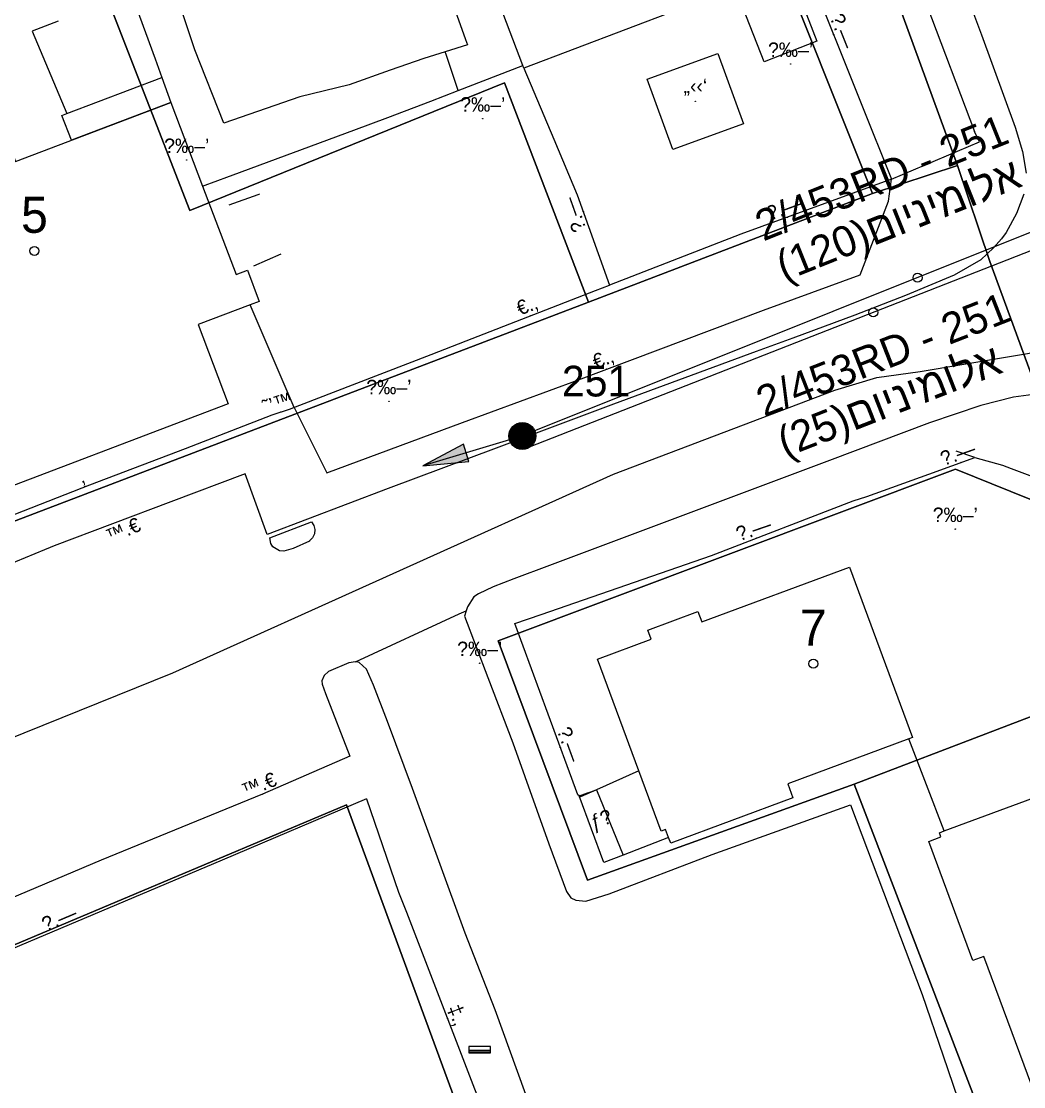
# Model space of a CAD drawing. Header units: metres. Extents: x 218299 to 220222, y 572714 to 574340.
# Drawn here: x 219559.7 to 219615.2, y 573693.4 to 573752.5 of the extents above; entities that cross this region are included whole.
import ezdxf
from ezdxf.enums import TextEntityAlignment as Align

# ---------------------------------------------------------------- set-up
doc = ezdxf.new("R2010")
doc.units = ezdxf.units.M
doc.header["$MEASUREMENT"] = 0
for name, color, linetype in [('1602', 44, 'Continuous'), ('1603', 44, 'Continuous'), ('6021', 110, 'Continuous'), ('6031', 254, 'Continuous'), ('6321', 7, 'Continuous'), ('6541', 7, 'Continuous'), ('6901', 3, 'Continuous'), ('A_POINTS', 2, 'Continuous'), ('M2200', 253, 'Continuous'), ('M2207', 253, 'Continuous'), ('M2401', 7, 'Continuous'), ('M2404', 7, 'Continuous'), ('M2407', 253, 'Continuous'), ('M2408', 253, 'Continuous'), ('M2412', 253, 'Continuous'), ('M2420', 253, 'Continuous'), ('M2601', 253, 'Continuous'), ('M2602', 253, 'Continuous'), ('M2604', 253, 'Continuous'), ('M2605', 253, 'Continuous'), ('M2612', 253, 'Continuous'), ('M2804', 253, 'Continuous'), ('M5202', 253, 'Continuous')]:
    doc.layers.add(name, color=color, linetype=linetype)
doc.styles.add('HEBTXT', font='HEBTXT')
doc.styles.add('MAVAT_HEBTXT', font='HEBTXT')

# ---------------------------------------------------------------- blocks, each defined once
blk = doc.blocks.new('6901')
at = {"layer": 'A_POINTS'}
blk.add_circle((0, 0), 0.25, dxfattribs=at)
at = {"color": 0, "style": 'HEBTXT', "flags": 1}
blk.add_attdef('CODE', (-2.918, 6.399), '', height=1.7, dxfattribs=at)
at = {"color": 0, "style": 'HEBTXT'}
for tag, p in [('PATH', (0.169, 4.708)), ('HTCH', (0.169, 2.708))]:
    blk.add_attdef(tag, text='', height=1.7, dxfattribs=at).set_placement(p, align=Align.MIDDLE_CENTER)
blk = doc.blocks.new('6321')
at = {"color": 0, "const_width": 0.75}
blk.add_lwpolyline([(-0.375, 0, 1), (0.375, 0, 1)], format="xyb", close=True, dxfattribs=at)
at = {"color": 0}
blk.add_circle((0, 0), 0.75, dxfattribs=at)
at = {"color": 0, "style": 'HEBTXT'}
blk.add_attdef('POLE_NUM', (1.75, 1.75), '', height=1.7, dxfattribs=at)
at = {"color": 0, "style": 'HEBTXT', "flags": 1}
blk.add_attdef('MAP_TYPE', (1.734, -0.717), '', height=1.7, dxfattribs=at)
blk = doc.blocks.new('6541')
at = {"color": 0}
blk.add_lwpolyline([(0.75, -0.002), (5.75, -0.002), (3.25, 0.498), (3.25, -0.502), (5.75, -0.002)], dxfattribs=at)
blk.add_solid([(3.25, -0.502), (3.25, 0.498), (5.75, -0.002)], dxfattribs=at)
blk = doc.blocks.new('1603')
at = {"layer": 'A_POINTS'}
blk.add_circle((0, 0), 0.25, dxfattribs=at)
at = {"color": 0, "style": 'HEBTXT'}
blk.add_attdef('PARCEL_NUM', text='', height=2, dxfattribs=at).set_placement((0, 1), align=Align.CENTER)
at = {"color": 0, "style": 'HEBTXT', "flags": 1}
blk.add_attdef('LOT_NUM', text='', height=2, dxfattribs=at).set_placement((0, -2.5), align=Align.CENTER)
blk = doc.blocks.new('M2804')
blk.add_circle((0, 0), 0.025)
at = {"style": 'MAVAT_HEBTXT'}
blk.add_attdef('NAME', text='', height=0.8, dxfattribs=at).set_placement((0, 1.59), align=Align.MIDDLE)
blk = doc.blocks.new('M5202')
blk.add_lwpolyline([(-2, -0.53), (2, -0.53), (2, 0.67), (-2, 0.67)], close=True)
for points in [[(-2, 0), (2, 0)], [(-2, -0.33), (2, -0.33)]]:
    blk.add_lwpolyline(points)
at = {"style": 'MAVAT_HEBTXT', "flags": 1}
for tag, p in [('MARK', (0, 1.92)), ('HEIGHT', (0, -1.78)), ('NAME', (0, -4.35))]:
    blk.add_attdef(tag, text='', height=0.8, dxfattribs=at).set_placement(p, align=Align.MIDDLE)
blk = doc.blocks.new('M2404')
blk.add_circle((0, 0), 0.025)
at = {"style": 'MAVAT_HEBTXT'}
blk.add_attdef('NAME', text='', height=0.8, dxfattribs=at).set_placement((0, 1.59), align=Align.MIDDLE)
blk = doc.blocks.new('M2207')
blk.add_circle((0, 0), 0.025)
at = {"style": 'MAVAT_HEBTXT'}
blk.add_attdef('NAME', text='', height=0.8, dxfattribs=at).set_placement((0, 1.59), align=Align.MIDDLE)
blk = doc.blocks.new('M2412')
blk.add_circle((0, 0), 0.025)
at = {"style": 'MAVAT_HEBTXT'}
blk.add_attdef('NAME', text='', height=0.8, dxfattribs=at).set_placement((0, 1.59), align=Align.MIDDLE)
blk = doc.blocks.new('M2601')
blk.add_circle((0, 0), 0.025)
at = {"style": 'MAVAT_HEBTXT'}
blk.add_attdef('NAME', text='', height=0.8, dxfattribs=at).set_placement((0, 1.59), align=Align.MIDDLE)
blk = doc.blocks.new('M2602')
blk.add_circle((0, 0), 0.025)
at = {"style": 'MAVAT_HEBTXT'}
blk.add_attdef('NAME', text='', height=0.8, dxfattribs=at).set_placement((0, 1.59), align=Align.MIDDLE)
blk = doc.blocks.new('M2604')
blk.add_circle((0, 0), 0.025)
at = {"style": 'MAVAT_HEBTXT'}
blk.add_attdef('NAME', text='', height=0.8, dxfattribs=at).set_placement((0, 1.59), align=Align.MIDDLE)
blk = doc.blocks.new('M2605')
blk.add_circle((0, 0), 0.025)
at = {"style": 'MAVAT_HEBTXT'}
blk.add_attdef('NAME', text='', height=0.8, dxfattribs=at).set_placement((0, 1.59), align=Align.MIDDLE)
blk = doc.blocks.new('M2612')
blk.add_circle((0, 0), 0.025)
at = {"style": 'MAVAT_HEBTXT'}
blk.add_attdef('NAME', text='', height=0.8, dxfattribs=at).set_placement((0, 1.59), align=Align.MIDDLE)
blk = doc.blocks.new('111')
at = {"layer": 'M2200'}
for points in [[(219586.829, 573770.593, 599.902), (219590.137, 573771.848, 599.902), (219590.665, 573770.456, 600.637), (219596.767, 573772.769, 600.532), (219597.751, 573770.176, 600.532), (219599.207, 573770.728, 599.902), (219600.458, 573767.429, 599.797), (219599.051, 573766.895, 600.532), (219601.416, 573760.657, 600.532), (219601.416, 573760.657, 600.532), (219594.169, 573757.91, 600.637), (219595.999, 573753.083, 600.532), (219595.999, 573753.083, 600.532), (219587.531, 573749.872, 600.532), (219587.531, 573749.872, 600.532), (219587.48, 573750.008, 600.532), (219582.401, 573763.403, 600.532), (219581.112, 573766.804, 600.532), (219581.112, 573766.804, 600.532), (219581.112, 573766.804, 600.532), (219587.366, 573769.175, 600.532)], [(219556.398, 573725.657, 599.377), (219549.065, 573744.96, 599.377), (219557.707, 573748.243, 599.377), (219557.988, 573748.35, 599.377), (219559.377, 573744.692, 599.377), (219567.985, 573747.962, 599.377), (219567.985, 573747.962, 599.377), (219567.985, 573747.962, 599.377), (219569.743, 573743.337, 599.377), (219571.603, 573738.439, 599.377), (219572.226, 573738.675, 598.012), (219572.882, 573736.95, 597.592), (219572.372, 573736.757, 597.861), (219572.371, 573736.756, 597.861), (219569.494, 573735.663, 599.377), (219571.164, 573731.266, 599.377)], [(219605.551, 573722.219, 607.462), (219609.042, 573712.789, 607.462), (219608.837, 573712.713, 607.466), (219602.137, 573710.233, 607.567), (219602.429, 573709.443, 601.477), (219595.659, 573706.936, 601.477), (219595.539, 573707.26, 604.1), (219595.38, 573707.689, 607.567), (219595.141, 573707.6, 607.567), (219593.905, 573710.938, 607.567), (219591.611, 573717.135, 607.567), (219594.58, 573718.234, 607.462), (219594.392, 573718.742, 600.637), (219597.164, 573719.768, 600.637), (219597.376, 573719.193, 607.462)], [(219619.956, 573711.008, 607.567), (219625.145, 573697.013, 607.567), (219618.917, 573694.704, 607.499), (219615.654, 573693.494, 607.462), (219612.998, 573700.657, 607.567), (219612.394, 573700.433, 602.317), (219609.946, 573707.038, 602.317), (219610.62, 573707.287, 607.462), (219610.535, 573707.515, 607.462), (219610.535, 573707.515, 607.462), (219610.807, 573707.616, 607.466)]]:
    blk.add_polyline3d(points, close=True, dxfattribs=at)
at = {"layer": 'M2207'}
for points in [[(219566.947, 573758.018, 600.217), (219571.398, 573759.388, 600.217), (219574.063, 573760.446, 600.217), (219577.426, 573761.631, 600.217), (219580.477, 573762.804, 600.112), (219580.55, 573762.592, 600.112), (219580.646, 573762.311, 600.112), (219581.9, 573758.586, 600.112), (219582.078, 573758.052, 600.152), (219582.42, 573757.001, 600.412), (219583.098, 573754.919, 601.122), (219583.458, 573753.86, 601.267), (219584.292, 573751.459, 601.267), (219584.41, 573751.166, 601.267), (219583.17, 573750.775, 601.214), (219581.998, 573750.406, 601.162), (219580.136, 573749.753, 601.267), (219577.854, 573748.947, 601.267), (219575.121, 573748.282, 600.322), (219570.915, 573746.816, 600.112), (219569.312, 573750.891, 600.217)], [(219600.836, 573750.224, 599.692), (219599.257, 573754.287, 599.926), (219598.708, 573755.701, 600.007), (219601.631, 573756.837, 599.902), (219602.16, 573755.473, 599.85), (219603.759, 573751.359, 599.692)], [(219599.692, 573746.783, 599.797), (219595.78, 573745.362, 599.797), (219594.363, 573749.265, 599.902), (219598.274, 573750.685, 599.902), (219599.692, 573746.783, 599.797)], [(219567.985, 573747.962, 598.327), (219562.481, 573745.871, 598.327), (219561.958, 573747.249, 598.327), (219562.233, 573747.354, 598.327), (219567.486, 573749.359, 598.327), (219567.985, 573747.962, 598.327)]]:
    blk.add_polyline3d(points, close=True, dxfattribs=at)
at = {"layer": 'M2401'}
for points in [[(219619.244, 573771.979, 598.852), (219614.835, 573783.81, 598.852), (219613.22, 573788.068, 598.852), (219608.979, 573786.406, 598.852), (219601.022, 573783.325, 598.852), (219602.877, 573778.376, 598.852), (219606.441, 573768.799, 598.852), (219608.495, 573763.398, 598.852), (219612.871, 573751.713, 598.852), (219614.726, 573746.601, 598.852), (219615.136, 573745.252, 598.852), (219615.349, 573744.043, 598.852)], [(219615.215, 573742.893, 598.852), (219614.811, 573741.81, 598.852), (219614.241, 573740.759, 598.852), (219613.972, 573740.405, 598.852), (219613.536, 573739.921, 598.852), (219612.824, 573739.258, 598.852), (219611.346, 573738.407, 598.852), (219608.669, 573737.279, 598.852), (219605.861, 573736.188, 598.852), (219602.42, 573734.916, 598.852), (219600.391, 573734.176, 598.852), (219592.502, 573731.257, 598.852), (219586.003, 573728.815, 598.852), (219580.014, 573726.588, 598.852), (219573.314, 573724.039, 598.852), (219572.092, 573727.396, 598.852), (219567.992, 573725.836, 598.852), (219561.521, 573723.417, 598.852), (219556.697, 573721.418, 598.852)], [(219615.743, 573731.789, 592.209), (219614.638, 573731.644, 592.209), (219612.824, 573731.188, 592.209), (219609.982, 573730.219, 592.209), (219604.458, 573728.135, 592.209), (219588.956, 573722.321, 592.209), (219586.984, 573721.575, 592.209), (219585.83, 573721.139, 592.209), (219585.018, 573720.754, 592.209), (219584.752, 573720.574, 592.209), (219584.403, 573720.033, 592.209), (219584.332, 573719.809, 592.209), (219584.236, 573719.503, 592.209), (219585.536, 573716.122, 592.209), (219586.929, 573712.497, 592.209), (219588.915, 573706.902, 592.209), (219589.894, 573704.252, 592.209), (219590.125, 573703.908, 592.209), (219590.417, 573703.776, 592.209), (219590.968, 573703.729, 592.209), (219592.261, 573704.133, 592.209), (219597.948, 573706.302, 592.209), (219605.624, 573709.054, 592.209), (219609.575, 573698.556, 592.209), (219610.745, 573695.149, 592.209), (219611.836, 573691.971, 592.209)], [(219588.42, 573690.87, 592.209), (219585.937, 573697.712, 592.209), (219584.287, 573701.955, 592.209), (219581.371, 573709.963, 592.209), (219579.983, 573713.676, 592.209), (219579.208, 573715.687, 592.209), (219578.816, 573716.583, 592.209), (219578.415, 573716.941, 592.209), (219578.268, 573716.986, 592.209), (219578.218, 573716.988, 592.209), (219577.844, 573716.932, 592.209), (219576.712, 573716.444, 592.209), (219576.468, 573716.222, 592.209), (219576.347, 573715.921, 592.209), (219576.364, 573715.753, 592.209), (219576.552, 573715.236, 592.209), (219577.891, 573711.758, 592.209), (219573.068, 573709.652, 592.209), (219564.126, 573705.991, 592.209), (219551.828, 573700.791, 592.209)], [(219573.458, 573723.846, 595.545), (219575.774, 573724.732, 595.545), (219575.902, 573724.533, 595.545), (219575.957, 573724.304, 595.545), (219575.934, 573724.068, 595.545), (219575.833, 573723.853, 595.545), (219575.668, 573723.682, 595.545), (219575.656, 573723.674, 595.545), (219574.759, 573723.263, 595.545), (219574.249, 573723.118, 595.545), (219573.993, 573723.13, 595.545), (219573.627, 573723.352, 595.545), (219573.53, 573723.537, 595.545), (219573.458, 573723.846, 595.545)], [(219578.218, 573716.988, 595.282), (219583.957, 573719.636, 595.282), (219584.332, 573719.809, 595.282)]]:
    blk.add_polyline3d(points, dxfattribs=at)
at = {"layer": 'M2404'}
for points in [[(219619.244, 573771.979, 598.852), (219614.835, 573783.81, 598.852), (219613.22, 573788.068, 598.852), (219608.979, 573786.406, 598.852), (219601.022, 573783.325, 598.852), (219602.877, 573778.376, 598.852), (219606.441, 573768.799, 598.852), (219608.495, 573763.398, 598.852), (219612.871, 573751.713, 598.852), (219614.726, 573746.601, 598.852), (219615.136, 573745.252, 598.852), (219615.349, 573744.043, 598.852)], [(219615.215, 573742.893, 598.852), (219614.811, 573741.81, 598.852), (219614.241, 573740.759, 598.852), (219613.972, 573740.405, 598.852), (219613.536, 573739.921, 598.852), (219612.824, 573739.258, 598.852), (219611.346, 573738.407, 598.852), (219608.669, 573737.279, 598.852), (219605.861, 573736.188, 598.852), (219602.42, 573734.916, 598.852), (219600.391, 573734.176, 598.852), (219592.502, 573731.257, 598.852), (219586.003, 573728.815, 598.852), (219580.014, 573726.588, 598.852), (219573.314, 573724.039, 598.852), (219572.092, 573727.396, 598.852), (219567.992, 573725.836, 598.852), (219561.521, 573723.417, 598.852), (219556.697, 573721.418, 598.852)], [(219615.743, 573731.789, 592.209), (219614.638, 573731.644, 592.209), (219612.824, 573731.188, 592.209), (219609.982, 573730.219, 592.209), (219604.458, 573728.135, 592.209), (219588.956, 573722.321, 592.209), (219586.984, 573721.575, 592.209), (219585.83, 573721.139, 592.209), (219585.018, 573720.754, 592.209), (219584.752, 573720.574, 592.209), (219584.403, 573720.033, 592.209), (219584.332, 573719.809, 592.209), (219584.236, 573719.503, 592.209), (219585.536, 573716.122, 592.209), (219586.929, 573712.497, 592.209), (219588.915, 573706.902, 592.209), (219589.894, 573704.252, 592.209), (219590.125, 573703.908, 592.209), (219590.417, 573703.776, 592.209), (219590.968, 573703.729, 592.209), (219592.261, 573704.133, 592.209), (219597.948, 573706.302, 592.209), (219605.624, 573709.054, 592.209), (219609.575, 573698.556, 592.209), (219610.745, 573695.149, 592.209), (219611.836, 573691.971, 592.209)], [(219588.42, 573690.87, 592.209), (219585.937, 573697.712, 592.209), (219584.287, 573701.955, 592.209), (219581.371, 573709.963, 592.209), (219579.983, 573713.676, 592.209), (219579.208, 573715.687, 592.209), (219578.816, 573716.583, 592.209), (219578.415, 573716.941, 592.209), (219578.268, 573716.986, 592.209), (219578.218, 573716.988, 592.209), (219577.844, 573716.932, 592.209), (219576.712, 573716.444, 592.209), (219576.468, 573716.222, 592.209), (219576.347, 573715.921, 592.209), (219576.364, 573715.753, 592.209), (219576.552, 573715.236, 592.209), (219577.891, 573711.758, 592.209), (219573.068, 573709.652, 592.209), (219564.126, 573705.991, 592.209), (219551.828, 573700.791, 592.209)], [(219573.458, 573723.846, 595.545), (219575.774, 573724.732, 595.545), (219575.902, 573724.533, 595.545), (219575.957, 573724.304, 595.545), (219575.934, 573724.068, 595.545), (219575.833, 573723.853, 595.545), (219575.668, 573723.682, 595.545), (219575.656, 573723.674, 595.545), (219574.759, 573723.263, 595.545), (219574.249, 573723.118, 595.545), (219573.993, 573723.13, 595.545), (219573.627, 573723.352, 595.545), (219573.53, 573723.537, 595.545), (219573.458, 573723.846, 595.545)]]:
    blk.add_polyline3d(points, dxfattribs=at)
at = {"layer": 'M2407'}
for points in [[(219561.753, 573752.463, 595.968), (219560.305, 573751.924, 595.912), (219562.233, 573747.354, 595.912)], [(219583.22, 573750.626, 597.217), (219583.17, 573750.775, 597.217)], [(219583.892, 573748.627, 597.217), (219583.22, 573750.626, 597.217)], [(219574.819, 573731.075, 595.856), (219572.371, 573736.756, 596.062)]]:
    blk.add_polyline3d(points, dxfattribs=at)
at = {"layer": 'M2408'}
blk.add_polyline3d([(219607.892, 573743.717, 595.642), (219612.753, 573745.78, 595.642), (219612.484, 573746.351, 595.642)], dxfattribs=at)
at = {"layer": 'M2412'}
blk.add_polyline3d([(219591.552, 573709.893, 596.002), (219593.031, 573706.279, 596.002), (219591.954, 573705.858, 595.732), (219590.589, 573709.555, 595.732)], close=True, dxfattribs=at)
at = {"layer": 'M2420'}
blk.add_lwpolyline([(219452.41, 573726.81), (219456.59, 573718.38), (219467.09, 573709.31), (219480.91, 573700.62), (219491.8, 573694.62), (219508.59, 573694.62), (219536.2, 573703.5), (219568.09, 573716.38), (219592.5, 573727.38), (219604.739, 573732.037), (219607.065, 573732.73), (219609.467, 573733.072), (219616.616, 573734.259), (219617.692, 573734.345), (219618.767, 573734.248), (219619.81, 573733.972), (219620.792, 573733.523), (219621.684, 573732.915), (219622.461, 573732.165), (219623.099, 573731.295), (219625.991, 573726.562), (219627.695, 573723.069)], dxfattribs=at)
at = {"layer": 'M2601'}
for points in [[(219571.208, 573742.298, 597.75), (219572.826, 573742.866, 597.75)], [(219572.826, 573742.866, 597.75), (219572.922, 573742.9, 597.75)], [(219572.589, 573738.925, 597.54), (219574.092, 573739.591, 597.54)], [(219552.883, 573722.743, 597.645), (219554.774, 573723.392, 597.645), (219558.441, 573724.82, 597.645), (219563.495, 573726.794, 597.54), (219568.799, 573728.802, 597.645), (219573.598, 573730.659, 597.645)], [(219610.807, 573707.616, 596.752), (219608.837, 573712.713, 596.962)], [(219578.816, 573709.4, 596.647), (219578.816, 573709.4, 596.647), (219580.585, 573704.22, 596.647), (219581.034, 573703.12, 596.857), (219581.034, 573703.12, 596.857)]]:
    blk.add_polyline3d(points, dxfattribs=at)
at = {"layer": 'M2602'}
for points in [[(219574.813, 573731.073, 595.858), (219576.619, 573727.458, 595.642), (219584.129, 573730.24, 595.537), (219590.548, 573732.607, 595.537), (219600.799, 573736.459, 595.537), (219606.153, 573738.426, 595.432), (219607.72, 573742.507, 595.432), (219607.892, 573743.717, 595.537)], [(219591.499, 573737.544, 598.272), (219592.263, 573737.84, 598.267)], [(219584.331, 573734.764, 598.315), (219591.499, 573737.544, 598.272)], [(219582.392, 573734.012, 598.326), (219584.331, 573734.764, 598.315)], [(219576.99, 573731.917, 598.358), (219582.392, 573734.012, 598.326)], [(219574.559, 573730.975, 598.372), (219576.99, 573731.917, 598.358)], [(219612.506, 573728.297, 595.864), (219611.465, 573728.656, 595.154)]]:
    blk.add_polyline3d(points, dxfattribs=at)
at = {"layer": 'M2604'}
blk.add_polyline3d([(219581.034, 573703.12, 597.487), (219585.575, 573691.315, 597.298)], dxfattribs=at)
at = {"layer": 'M2605'}
for points in [[(219598.289, 573784.553, 597.172), (219602.299, 573773.604, 597.172), (219606.64, 573762.003, 597.172), (219609.832, 573753.332, 596.332), (219612.484, 573746.351, 595.492)], [(219563.611, 573760.03, 597.08), (219565.07, 573756.012, 597.08), (219565.811, 573753.972, 597.08), (219566.056, 573753.298, 597.08), (219567.115, 573750.381, 597.08)], [(219603.132, 573755.627, 597.217), (219603.196, 573755.44, 597.217), (219606.247, 573747.824, 597.217)], [(219567.115, 573750.381, 597.08), (219567.486, 573749.359, 597.08), (219567.985, 573747.962, 597.08)], [(219582.38, 573748.045, 597.217), (219583.892, 573748.627, 597.217), (219587.48, 573750.008, 597.217)], [(219587.531, 573749.872, 597.056), (219589.187, 573745.94, 597.173)], [(219578.114, 573746.432, 597.217), (219580, 573747.129, 597.217), (219582.38, 573748.045, 597.217)], [(219606.247, 573747.824, 597.217), (219607.892, 573743.717, 597.217), (219607.892, 573743.717, 597.217), (219607.892, 573743.717, 597.217), (219599.543, 573740.668, 597.217), (219592.263, 573737.84, 597.217)], [(219571.433, 573743.962, 597.217), (219578.114, 573746.432, 597.217)], [(219589.187, 573745.94, 597.173), (219590.485, 573742.859, 597.266), (219592.263, 573737.84, 597.266)], [(219570.039, 573743.446, 597.217), (219570.243, 573743.522, 597.217), (219571.433, 573743.962, 597.217)], [(219569.743, 573743.337, 597.217), (219570.039, 573743.446, 597.217)], [(219606.516, 573726.137, 595.713), (219609.955, 573727.382, 595.537), (219612.506, 573728.297, 595.864), (219614.022, 573727.873, 595.957), (219614.509, 573727.689, 595.978)], [(219614.509, 573727.689, 595.978), (219619.09, 573725.966, 596.167), (219619.911, 573725.673, 596.167), (219622.223, 573719.047, 596.167), (219625.562, 573710.186, 596.167), (219629.727, 573698.96, 596.167), (219631.218, 573694.883, 596.062), (219629.469, 573694.263, 596.082), (219628.368, 573693.872, 596.095), (219621.922, 573691.586, 596.167), (219620.202, 573690.963, 596.167), (219620.137, 573691.151, 596.167), (219619.16, 573693.996, 596.167)], [(219588.498, 573719.613, 596.111), (219597.919, 573722.865, 595.747), (219605.758, 573725.903, 595.747), (219606.516, 573726.137, 595.713)], [(219588.868, 573714.082, 596.167), (219587.022, 573719.104, 596.167), (219588.498, 573719.613, 596.111)], [(219593.905, 573710.938, 595.957), (219591.552, 573709.893, 596.11), (219590.666, 573709.5, 596.167), (219590.589, 573709.555, 596.167), (219590.511, 573709.61, 596.167), (219588.868, 573714.082, 596.167)], [(219578.816, 573709.4, 596.017), (219570.819, 573705.998, 595.747), (219552.917, 573698.428, 595.747), (219556.135, 573690.704, 595.321)], [(219595.539, 573707.26, 596.122), (219593.031, 573706.279, 595.976)]]:
    blk.add_polyline3d(points, dxfattribs=at)
at = {"layer": 'M2612'}
blk.add_polyline3d([(219573.598, 573730.659, 597.12), (219574.559, 573730.975, 597.12), (219574.559, 573730.975, 597.12)], dxfattribs=at)
at = {"layer": 'M2207'}
ref = blk.add_blockref('M2207', (219597.027, 573748.024), dxfattribs=dict(at, xscale=0.5, yscale=0.5, zscale=0.5))
ref.add_attrib('NAME', '„‹‹‘', dxfattribs={"layer": '0', "height": 0.8, "style": 'MAVAT_HEBTXT'}).set_placement((219597.027, 573748.82), align=Align.MIDDLE)
at = {"layer": 'M2404'}
ref = blk.add_blockref('M2404', (219565.121, 573724.762), dxfattribs=dict(at, xscale=0.5, yscale=0.5, zscale=0.5))
ref.add_attrib('NAME', '™.€', dxfattribs={"layer": '0', "height": 0.8, "rotation": 23.29105, "style": 'MAVAT_HEBTXT'}).set_placement((219565.338, 573724.257), align=Align.MIDDLE)
ref = blk.add_blockref('M2404', (219573.068, 573709.652), dxfattribs=dict(at, xscale=0.5, yscale=0.5, zscale=0.5))
ref.add_attrib('NAME', '™.€', dxfattribs={"layer": '0', "height": 0.8, "rotation": 22.26583, "style": 'MAVAT_HEBTXT'}).set_placement((219572.859, 573710.161), align=Align.MIDDLE)
at = {"layer": 'M2412'}
ref = blk.add_blockref('M2412', (219591.022, 573709.707), dxfattribs=dict(at, xscale=0.5, yscale=0.5, zscale=0.5))
ref.add_attrib('NAME', 'ƒ\x8e', dxfattribs={"layer": '0', "height": 0.8, "rotation": 20.31004, "style": 'MAVAT_HEBTXT'}).set_placement((219591.831, 573708.159), align=Align.MIDDLE)
at = {"layer": 'M2601'}
ref = blk.add_blockref('M2601', (219563.242, 573726.695), dxfattribs=dict(at, xscale=0.5, yscale=0.5, zscale=0.5))
ref.add_attrib('NAME', '‚', dxfattribs={"layer": '0', "height": 0.8, "rotation": 21.33574, "style": 'MAVAT_HEBTXT'}).set_placement((219563.042, 573727.207), align=Align.MIDDLE)
at = {"layer": 'M2602'}
ref = blk.add_blockref('M2602', (219587.915, 573736.154), dxfattribs=dict(at, xscale=0.5, yscale=0.5, zscale=0.5))
ref.add_attrib('NAME', '€.‚', dxfattribs={"layer": '0', "height": 0.8, "rotation": 21.19606, "style": 'MAVAT_HEBTXT'}).set_placement((219587.716, 573736.667), align=Align.MIDDLE)
ref = blk.add_blockref('M2602', (219592.119, 573733.198), dxfattribs=dict(at, xscale=0.5, yscale=0.5, zscale=0.5))
ref.add_attrib('NAME', '€.‚', dxfattribs={"layer": '0', "height": 0.8, "rotation": 20.59064, "style": 'MAVAT_HEBTXT'}).set_placement((219591.926, 573733.713), align=Align.MIDDLE)
at = {"layer": 'M2604'}
ref = blk.add_blockref('M2604', (219583.305, 573697.217), dxfattribs=dict(at, xscale=0.5, yscale=0.5, zscale=0.5))
ref.add_attrib('NAME', '‡.‚', dxfattribs={"layer": '0', "height": 0.8, "rotation": 291.04102, "style": 'MAVAT_HEBTXT'}).set_placement((219583.818, 573697.415), align=Align.MIDDLE)
at = {"layer": 'M2605'}
ref = blk.add_blockref('M2605', (219604.685, 573751.723), dxfattribs=dict(at, xscale=0.5, yscale=0.5, zscale=0.5))
ref.add_attrib('NAME', '\x9a.—', dxfattribs={"layer": '0', "height": 0.8, "rotation": 291.83121, "style": 'MAVAT_HEBTXT'}).set_placement((219605.195, 573751.928), align=Align.MIDDLE)
ref = blk.add_blockref('M2605', (219590.815, 573741.926), dxfattribs=dict(at, xscale=0.5, yscale=0.5, zscale=0.5))
ref.add_attrib('NAME', '\x9a.—', dxfattribs={"layer": '0', "height": 0.8, "rotation": 109.51259, "style": 'MAVAT_HEBTXT'}).set_placement((219590.297, 573741.742), align=Align.MIDDLE)
ref = blk.add_blockref('M2605', (219602.127, 573741.612), dxfattribs=dict(at, xscale=0.5, yscale=0.5, zscale=0.5))
ref.add_attrib('NAME', '\x9a.—', dxfattribs={"layer": '0', "height": 0.8, "rotation": 20.06613, "style": 'MAVAT_HEBTXT'}).set_placement((219601.938, 573742.128), align=Align.MIDDLE)
ref = blk.add_blockref('M2605', (219611.735, 573728.021), dxfattribs=dict(at, xscale=0.5, yscale=0.5, zscale=0.5))
ref.add_attrib('NAME', '\x9a.—', dxfattribs={"layer": '0', "height": 0.8, "rotation": 19.73502, "style": 'MAVAT_HEBTXT'}).set_placement((219611.55, 573728.538), align=Align.MIDDLE)
ref = blk.add_blockref('M2605', (219600.423, 573723.836), dxfattribs=dict(at, xscale=0.5, yscale=0.5, zscale=0.5))
ref.add_attrib('NAME', '\x9a.—', dxfattribs={"layer": '0', "height": 0.8, "rotation": 19.04381, "style": 'MAVAT_HEBTXT'}).set_placement((219600.244, 573724.355), align=Align.MIDDLE)
ref = blk.add_blockref('M2605', (219589.549, 573712.227), dxfattribs=dict(at, xscale=0.5, yscale=0.5, zscale=0.5))
ref.add_attrib('NAME', '\x9a.—', dxfattribs={"layer": '0', "height": 0.8, "rotation": 290.17529, "style": 'MAVAT_HEBTXT'}).set_placement((219590.066, 573712.416), align=Align.MIDDLE)
ref = blk.add_blockref('M2605', (219562.013, 573702.274), dxfattribs=dict(at, xscale=0.5, yscale=0.5, zscale=0.5))
ref.add_attrib('NAME', '\x9a.—', dxfattribs={"layer": '0', "height": 0.8, "rotation": 22.92099, "style": 'MAVAT_HEBTXT'}).set_placement((219561.799, 573702.781), align=Align.MIDDLE)
at = {"layer": 'M2612'}
ref = blk.add_blockref('M2612', (219574.078, 573730.817), dxfattribs=dict(at, xscale=0.5, yscale=0.5, zscale=0.5))
ref.add_attrib('NAME', '˜’™', dxfattribs={"layer": '0', "height": 0.8, "rotation": 18.15712, "style": 'MAVAT_HEBTXT'}).set_placement((219573.907, 573731.339), align=Align.MIDDLE)
at = {"layer": 'M2804'}
ref = blk.add_blockref('M2804', (219602.298, 573750.096, 607.796), dxfattribs=dict(at, xscale=0.5, yscale=0.5, zscale=0.5))
ref.add_attrib('NAME', '\x8d‰–’', dxfattribs={"layer": '0', "height": 0.8, "style": 'MAVAT_HEBTXT'}).set_placement((219602.298, 573750.892, 607.796), align=Align.MIDDLE)
ref = blk.add_blockref('M2804', (219585.257, 573747.065, 606.536), dxfattribs=dict(at, xscale=0.5, yscale=0.5, zscale=0.5))
ref.add_attrib('NAME', '\x8d‰–’', dxfattribs={"layer": '0', "height": 0.8, "style": 'MAVAT_HEBTXT'}).set_placement((219585.257, 573747.861, 606.536), align=Align.MIDDLE)
ref = blk.add_blockref('M2804', (219568.868, 573744.775, 605.276), dxfattribs=dict(at, xscale=0.5, yscale=0.5, zscale=0.5))
ref.add_attrib('NAME', '\x8d‰–’', dxfattribs={"layer": '0', "height": 0.8, "style": 'MAVAT_HEBTXT'}).set_placement((219568.868, 573745.571, 605.276), align=Align.MIDDLE)
ref = blk.add_blockref('M2804', (219580.06, 573731.411, 607.796), dxfattribs=dict(at, xscale=0.5, yscale=0.5, zscale=0.5))
ref.add_attrib('NAME', '\x8d‰–’', dxfattribs={"layer": '0', "height": 0.8, "style": 'MAVAT_HEBTXT'}).set_placement((219580.06, 573732.206, 607.796), align=Align.MIDDLE)
ref = blk.add_blockref('M2804', (219611.418, 573724.333, 609.896), dxfattribs=dict(at, xscale=0.5, yscale=0.5, zscale=0.5))
ref.add_attrib('NAME', '\x8d‰–’', dxfattribs={"layer": '0', "height": 0.8, "style": 'MAVAT_HEBTXT'}).set_placement((219611.418, 573725.129, 609.896), align=Align.MIDDLE)
ref = blk.add_blockref('M2804', (219585.089, 573716.906, 607.796), dxfattribs=dict(at, xscale=0.5, yscale=0.5, zscale=0.5))
ref.add_attrib('NAME', '\x8d‰–’', dxfattribs={"layer": '0', "height": 0.8, "style": 'MAVAT_HEBTXT'}).set_placement((219585.089, 573717.702, 607.796), align=Align.MIDDLE)
at = {"layer": 'M5202', "xscale": 0.3, "yscale": 0.3, "zscale": 0.3}
blk.add_blockref('M5202', (219585.085, 573695.477, 595.984), dxfattribs=at)

msp = doc.modelspace()

# ---------------------------------------------------------------- linework, layer by layer
at = {"layer": '1602'}
for points in [[(219628.0251, 573693.402), (219630.0153, 573694.147), (219621.6444, 573716.2647), (219618.6079, 573724.7608), (219616.5558, 573730.3491), (219613.3211, 573739.1587), (219611.5473, 573744.4767), (219597.1861, 573783.798), (219613.7982, 573789.9154), (219622.3434, 573767.3104), (219625.4606, 573768.6096), (219631.0672, 573753.6521), (219636.1628, 573739.9994), (219635.2359, 573736.7159), (219650.8913, 573694.0057), (219665.3861, 573686.8189), (219646.8862, 573680.0331), (219636.1448, 573675.7508), (219625.8736, 573672.1415), (219629.6353, 573680.5402), (219627.5885, 573686.5227), (219628.6941, 573690.2788)], [(219562.3315, 573759.2341), (219595.3224, 573771.7647), (219606.8383, 573742.9301), (219591.1011, 573736.9129), (219586.4569, 573749.0505), (219569.0355, 573741.9842)], [(219591.1011, 573736.9129), (219573.4467, 573730.1677), (219547.4048, 573720.2335), (219536.6141, 573749.7263), (219559.6163, 573758.2459), (219562.3315, 573759.2341), (219569.0355, 573741.9842), (219586.4569, 573749.0505)], [(219621.6444, 573716.2647), (219605.8271, 573710.2044), (219591.054, 573704.886), (219586.1105, 573718.1395), (219611.4311, 573727.6537), (219618.6079, 573724.7608)], [(219628.0251, 573693.402), (219614.2787, 573688.1647), (219605.8271, 573710.2044), (219621.6444, 573716.2647), (219630.0153, 573694.147)], [(219556.9025, 573650.48), (219542.8005, 573647.373), (219532.0545, 573645.5962), (219523.5954, 573686.6037), (219531.1036, 573689.4197), (219577.7062, 573709.0683), (219588.7272, 573679.0955), (219585.6572, 573677.9345), (219590.667, 573663.7205), (219589.9512, 573661.6955), (219571.1032, 573654.7758), (219571.18, 573654.6159)]]:
    msp.add_lwpolyline(points, close=True, dxfattribs=at)
for points in [[(219597.1861, 573783.798), (219611.5473, 573744.4767), (219606.8383, 573742.9301), (219595.3224, 573771.7647)], [(219510.3327, 573705.7048), (219524.9368, 573710.391), (219539.8823, 573717.0065), (219543.8692, 573718.7168), (219547.4048, 573720.2335), (219573.4467, 573730.1677), (219591.1011, 573736.9129), (219606.8383, 573742.9301), (219611.5473, 573744.4767), (219613.3211, 573739.1587), (219616.5558, 573730.3491)], [(219618.6079, 573724.7608), (219611.4311, 573727.6537), (219586.1105, 573718.1395), (219591.054, 573704.886), (219605.8271, 573710.2044), (219614.2787, 573688.1647), (219591.283, 573680.0418), (219588.7272, 573679.0955), (219577.7062, 573709.0683), (219531.1036, 573689.4197), (219523.5954, 573686.6037), (219513.9521, 573684.2982), (219507.7423, 573683.2074), (219501.2227, 573682.5977), (219495.904, 573682.6037), (219489.1658, 573683.188), (219481.9709, 573684.97), (219476.5311, 573687.2794), (219468.1228, 573692.538), (219464.1993, 573695.3342), (219456.1396, 573702.4918), (219448.3386, 573710.9056)]]:
    msp.add_lwpolyline(points, dxfattribs=at)
at = {"layer": '6021'}
msp.add_lwpolyline([(219631.2093, 573747.016), (219621.8441, 573743.277), (219587.4461, 573729.4943)], dxfattribs=at)
at = {"layer": '6031'}
msp.add_lwpolyline([(219625.9257, 573743.7993), (219624.7341, 573743.3328), (219587.818, 573728.8808)], dxfattribs=at)

# ---------------------------------------------------------------- block references
msp.add_blockref('111', (0, 0))
at = {"layer": '1603'}
for p, values in [((219560.4356, 573739.7465), {'PARCEL_NUM': '5'}), ((219603.5531, 573716.8798), {'PARCEL_NUM': '7'})]:
    msp.add_blockref('1603', p, dxfattribs=at).add_auto_attribs(values)
at = {"layer": '6321'}
ref = msp.add_blockref('6321', (219587.4461, 573729.4943), dxfattribs=at)
ref.add_attrib('POLE_NUM', '251', (219589.6336, 573731.6818), dxfattribs={"layer": '0', "color": 0, "height": 1.7, "style": 'HEBTXT'})
at = {"layer": '6541', "rotation": 196.8124136899393}
msp.add_blockref('6541', (219587.4461, 573729.4943), dxfattribs=at)
at = {"layer": '6901'}
ref = msp.add_blockref('6901', (219609.3254, 573738.261), dxfattribs=dict(at, rotation=21.8351))
ref.add_attrib('PATH', '2/453RD - 251', dxfattribs={"layer": '0', "color": 0, "height": 1.7, "rotation": 21.8351, "style": 'HEBTXT'}).set_placement((219607.3321, 573743.8023), align=Align.MIDDLE_CENTER)
ref.add_attrib('HTCH', '(120)םוינימולא', dxfattribs={"layer": '0', "color": 0, "height": 1.7, "rotation": 21.8351, "style": 'HEBTXT'}).set_placement((219608.262, 573741.4816), align=Align.MIDDLE_CENTER)
ref = msp.add_blockref('6901', (219606.8719, 573736.34), dxfattribs=dict(at, rotation=21.3795))
ref.add_attrib('PATH', '2/453RD - 251', dxfattribs={"layer": '0', "color": 0, "height": 1.7, "rotation": 21.3795, "style": 'HEBTXT'}).set_placement((219607.4097, 573734.0075), align=Align.MIDDLE_CENTER)
ref.add_attrib('HTCH', '(25)םוינימולא', dxfattribs={"layer": '0', "color": 0, "height": 1.7, "rotation": 21.3795, "style": 'HEBTXT'}).set_placement((219607.7588, 573731.449), align=Align.MIDDLE_CENTER)

doc.saveas('drawing.dxf')
